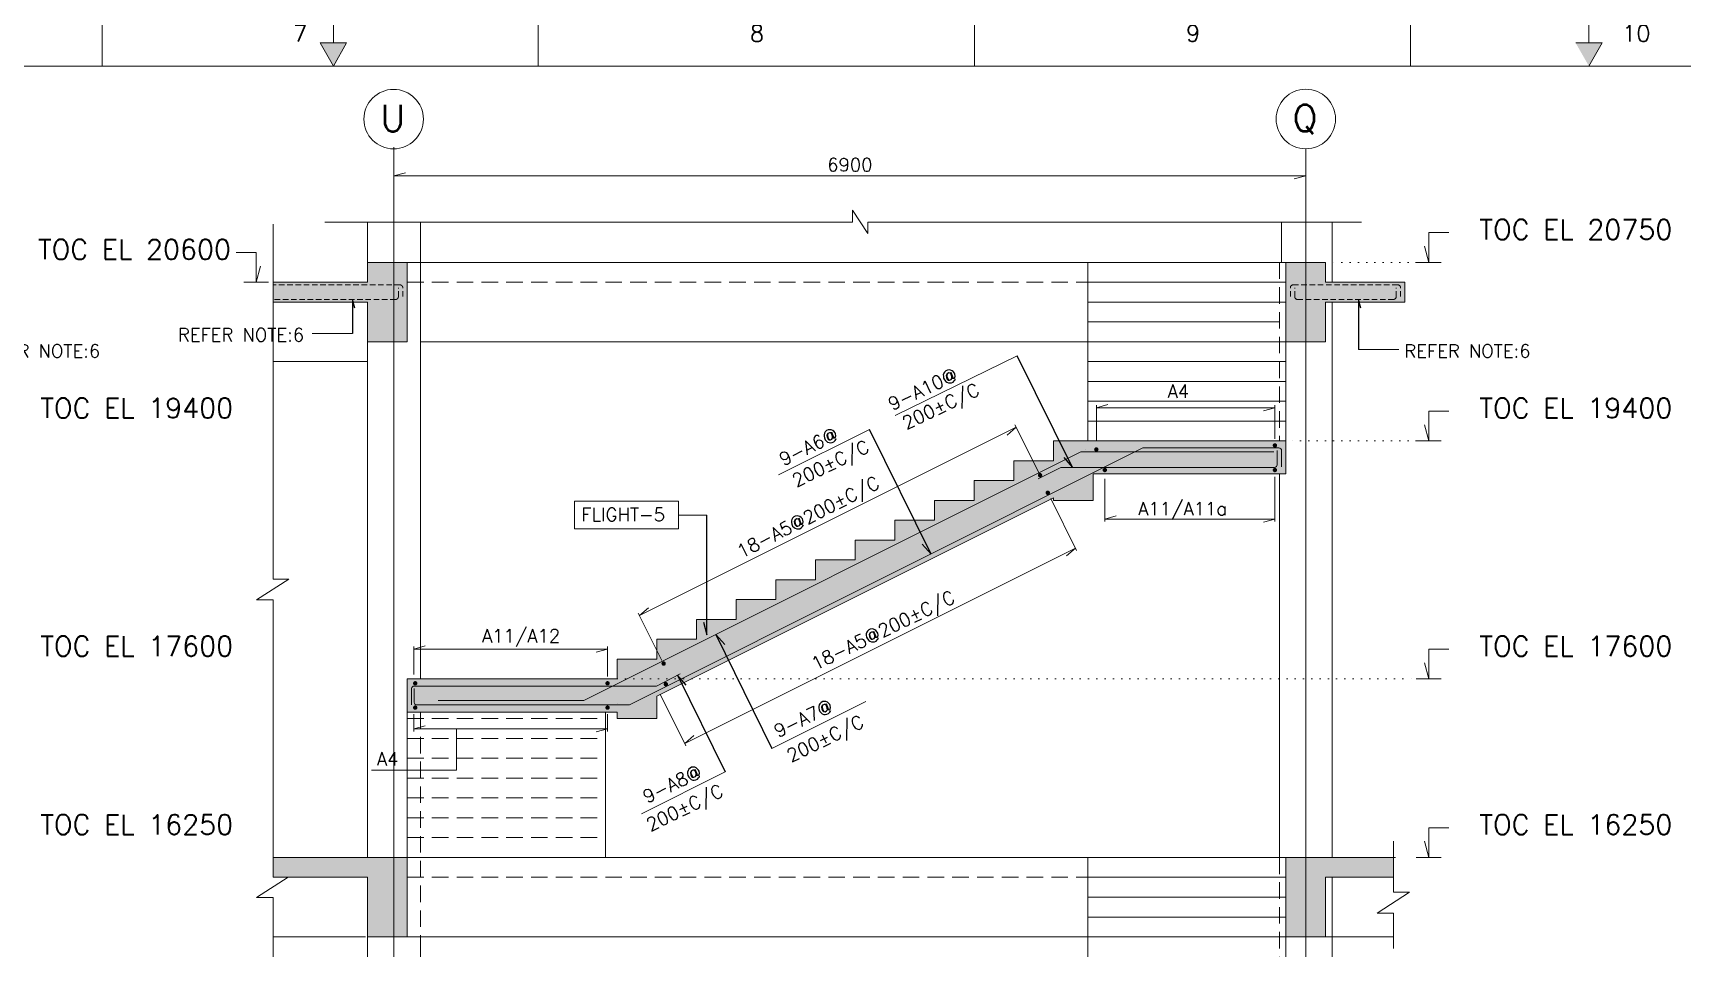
# Model space of a CAD drawing. Header units: millimetres. Extents: x 340192 to 549303, y -616317 to -538642.
# Drawn here: x 429349 to 448066, y -582532 to -572142 of the extents above; entities that cross this region are included whole.
import ezdxf
from ezdxf.enums import TextEntityAlignment as Align
from ezdxf.lldxf.tags import DXFTag

# ---------------------------------------------------------------- set-up
doc = ezdxf.new("R2010")
doc.units = ezdxf.units.MM
doc.header["$LTSCALE"] = 250
doc.header["$MEASUREMENT"] = 0
doc.linetypes.add('( Dot )', pattern=[0.25, 0, -0.25])
doc.linetypes.add('( Hidden )', pattern=[0.375, 0.25, -0.125])
doc.layers.get('DEFPOINTS').update_dxf_attribs({"lineweight": 0})
for name, color, linetype, lineweight in [('CIVIL', 3, 'Continuous', 0), ('CV-CB-BEAM', 7, 'Continuous', 0), ('CV-CB-CIVIL', 70, 'Continuous', 0), ('CV-CB-DIM', 2, 'Continuous', 0), ('CV-CB-GRID', 8, 'CENTER', 5), ('CV-CB-GRID TXT', 6, 'Continuous', 0), ('CV-CB-HATCH', 2, 'Continuous', 0), ('CV-CB-LINE', 2, 'Continuous', 0), ('CV-CB-REINFORCEMENT', 6, 'Continuous', 0), ('CV-CB-SHADE', 25, 'Continuous', 0), ('CV-CB-TEXT', 3, 'Continuous', 0), ('LOGO_1', 7, 'Continuous', 0), ('SECTION', 6, 'Continuous', 0)]:
    doc.layers.add(name, color=color, linetype=linetype, lineweight=lineweight)
doc.styles.add('ROMANS', font='romans.shx')
tags = doc.linetypes.add('CENTER', pattern=[2, 1.25, -0.25, 0.25, -0.25]).pattern_tags.tags
tags[10:11] = [DXFTag(74, 4), DXFTag(75, 0), DXFTag(340, '0'), DXFTag(46, 1.0), DXFTag(50, 0.0), DXFTag(44, 0.0), DXFTag(45, 0.0)]
tags[8:9] = [DXFTag(74, 4), DXFTag(75, 0), DXFTag(340, '0'), DXFTag(46, 1.0), DXFTag(50, 0.0), DXFTag(44, 0.0), DXFTag(45, 0.0)]
tags[6:7] = [DXFTag(74, 4), DXFTag(75, 0), DXFTag(340, '0'), DXFTag(46, 1.0), DXFTag(50, 0.0), DXFTag(44, 0.0), DXFTag(45, 0.0)]
tags[4:5] = [DXFTag(74, 4), DXFTag(75, 0), DXFTag(340, '0'), DXFTag(46, 1.0), DXFTag(50, 0.0), DXFTag(44, 0.0), DXFTag(45, 0.0)]
doc.dimstyles.new('1.5', dxfattribs={"dimtxt": 150, "dimasz": 0.00045, "dimexe": 30, "dimexo": 7.5, "dimgap": 52.5, "dimtad": 1, "dimdec": 0, "dimlfac": 0.666667, "dimzin": 0, "dimdsep": 46, "dimtxsty": 'ROMANS', "dimblk": 'TICK', "dimcen": 0.09, "dimclrd": 2, "dimclre": 2, "dimclrt": 3, "dimadec": 0, "dimazin": 0, "dimtfac": 1, "dimtdec": 0, "dimtofl": 0, "dimtmove": 0, "dimatfit": 3, "dimfxl": 1, "dimtolj": 1, "dimtzin": 0, "dimlwd": -1, "dimlwe": -1, "dimarcsym": 1})
doc.dimstyles.new('CIVIL', dxfattribs={"dimtxt": 1, "dimasz": 0.0005, "dimexe": 50, "dimexo": 0, "dimgap": 50, "dimtad": 1, "dimdec": 0, "dimlfac": 0.001, "dimzin": 0, "dimdsep": 46, "dimtxsty": 'ROMANS', "dimblk": 'TICK', "dimcen": 0.09, "dimclrd": 2, "dimclre": 2, "dimclrt": 3, "dimadec": 0, "dimazin": 0, "dimtfac": 1, "dimtdec": 0, "dimtofl": 0, "dimtmove": 0, "dimatfit": 3, "dimldrblk": 'TICK', "dimfxl": 1, "dimfrac": 2, "dimtolj": 1, "dimtzin": 0, "dimarcsym": 0})

# ---------------------------------------------------------------- blocks, each defined once
blk = doc.blocks.new('TATA A1')
at = {"layer": 'LOGO_1', "ltscale": 0.023622, "extrusion": (0, 0, -1)}
for points in [[(-34575000, 43800000), (-34725000, 44062500), (-34425000, 44062500)], [(-48825000, 43800000), (-48975000, 44062500), (-48675000, 44062500)]]:
    blk.add_hatch(color=25, dxfattribs=at).paths.add_polyline_path(points)
at = {"layer": 'LOGO_1', "color": 2, "linetype": 'Continuous', "ltscale": 0.023622}
for p, q in [((31950000, 44550000), (31950000, 43800000)), ((36900000, 44550000), (36900000, 43800000)), ((41850000, 44550000), (41850000, 43800000)), ((46800000, 44550000), (46800000, 43800000))]:
    blk.add_line(p, q, dxfattribs=at)
at = {"layer": 'LOGO_1', "color": 25, "ltscale": 0.023622}
for p, q in [((34575000, 44062500), (34575000, 44340953)), ((48825000, 44062500), (48825000, 44340953)), ((34725000, 44062500), (34425000, 44062500)), ((34575000, 43800000), (34425000, 44062500)), ((34725000, 44062500), (34575000, 43800000)), ((48975000, 44062500), (48675000, 44062500)), ((48975000, 44062500), (48825000, 43800000))]:
    blk.add_line(p, q, dxfattribs=at)
at = {"layer": 'LOGO_1', "color": 6, "linetype": 'Continuous', "ltscale": 0.023622}
blk.add_line((62325000, 43800000), (2250000, 43800000), dxfattribs=at)
at = {"layer": 'LOGO_1', "color": 4, "style": 'ROMANS'}
for s, p in [('7', (34117705, 44077496)), ('8', (39302250, 44077496)), ('9', (44252250, 44077496)), ('10', (49202250, 44077496))]:
    blk.add_text(s, height=187500, dxfattribs=at).set_placement(p)
blk = doc.blocks.new('TICK')
at = {"color": 3}
blk.add_line((-289777.747, -77645.713), (0, 0), dxfattribs=at)
blk = doc.blocks.new('*D151')
at = {"layer": 'CV-CB-DIM', "color": 2, "transparency": 16777216}
for p, q in [((433446, -574186), (433446, -573733)), ((443796, -573763), (433446, -573763)), ((443796, -574186), (443796, -573733))]:
    blk.add_line(p, q, dxfattribs=at)
at = {"layer": 'DEFPOINTS', "color": 0, "transparency": 16777216}
for p in [(433446, -573763), (433446, -574193, 0), (443796, -574193)]:
    blk.add_point(p, dxfattribs=at)
at = {"layer": 'CV-CB-DIM', "color": 2, "transparency": 16777216, "xscale": 0.0004500000000000001, "yscale": 0.0004500000000000001, "zscale": 0.0004500000000000001, "rotation": 180}
blk.add_blockref('TICK', (433446, -573763), dxfattribs=at)
at = {"layer": 'CV-CB-DIM', "color": 2, "transparency": 16777216, "xscale": 0.0004500000000000001, "yscale": 0.0004500000000000001, "zscale": 0.0004500000000000001}
blk.add_blockref('TICK', (443796, -573763), dxfattribs=at)
at = {"layer": 'CV-CB-DIM', "color": 3, "transparency": 16777216, "insert": (438621, -573636), "char_height": 150, "attachment_point": 5, "style": 'ROMANS'}
blk.add_mtext('\\A1;6900', dxfattribs=at)
blk = doc.blocks.new('*D164')
at = {"layer": 'CV-CB-DIM', "color": 2, "transparency": 16777216}
for p, q in [((440901, -577424), (441194, -578011)), ((436748, -580201), (441181, -577984)), ((436468, -579641), (436761, -580227))]:
    blk.add_line(p, q, dxfattribs=at)
at = {"layer": 'DEFPOINTS', "color": 0, "transparency": 16777216}
for p in [(440868, -577357), (441181, -577984), (436435, -579574)]:
    blk.add_point(p, dxfattribs=at)
at = {"layer": 'CV-CB-DIM', "color": 2, "transparency": 16777216, "xscale": 0.00045, "yscale": 0.00045, "zscale": 0.00045}
for p, rotation in [((441181, -577984), 26.56505117708479), ((436748, -580201), 206.5650511770848)]:
    blk.add_blockref('TICK', p, dxfattribs=dict(at, rotation=rotation))
blk = doc.blocks.new('*D166')
at = {"layer": 'CV-CB-DIM', "color": 2, "transparency": 16777216}
for p, q in [((441515, -577200), (441515, -577685)), ((443445, -577175), (443445, -577685)), ((443445, -577655), (441515, -577655))]:
    blk.add_line(p, q, dxfattribs=at)
at = {"layer": 'DEFPOINTS', "color": 0, "transparency": 16777216}
for p in [(441515, -577125, -1105865), (443445, -577100), (441515, -577655)]:
    blk.add_point(p, dxfattribs=at)
at = {"layer": 'CV-CB-DIM', "color": 2, "transparency": 16777216, "xscale": 0.00045, "yscale": 0.00045, "zscale": 0.00045, "rotation": 180}
blk.add_blockref('TICK', (441515, -577655), dxfattribs=at)
at = {"layer": 'CV-CB-DIM', "color": 2, "transparency": 16777216, "xscale": 0.00045, "yscale": 0.00045, "zscale": 0.00045}
blk.add_blockref('TICK', (443445, -577655), dxfattribs=at)
blk = doc.blocks.new('*D167')
at = {"layer": 'CV-CB-DIM', "color": 2, "transparency": 16777216}
for p, q in [((433671, -579418), (433671, -579100)), ((435871, -579443), (435871, -579100)), ((435871, -579130), (433671, -579130))]:
    blk.add_line(p, q, dxfattribs=at)
at = {"layer": 'DEFPOINTS', "color": 0, "transparency": 16777216}
for p in [(433671, -579130), (433671, -579493, 107864), (435871, -579518)]:
    blk.add_point(p, dxfattribs=at)
at = {"layer": 'CV-CB-DIM', "color": 2, "transparency": 16777216, "xscale": 0.00045, "yscale": 0.00045, "zscale": 0.00045, "rotation": 180}
blk.add_blockref('TICK', (433671, -579130), dxfattribs=at)
at = {"layer": 'CV-CB-DIM', "color": 2, "transparency": 16777216, "xscale": 0.00045, "yscale": 0.00045, "zscale": 0.00045}
blk.add_blockref('TICK', (435871, -579130), dxfattribs=at)
blk = doc.blocks.new('*D168')
at = {"layer": 'CV-CB-DIM', "color": 2, "transparency": 16777216}
for p, q in [((433671, -579870), (433671, -580065)), ((435871, -580035), (433671, -580035)), ((435871, -579869), (435871, -580065))]:
    blk.add_line(p, q, dxfattribs=at)
at = {"layer": 'DEFPOINTS', "color": 0, "transparency": 16777216}
for p in [(433671, -579795, -1342193), (435871, -579794), (433671, -580035)]:
    blk.add_point(p, dxfattribs=at)
at = {"layer": 'CV-CB-DIM', "color": 2, "transparency": 16777216, "xscale": 0.00045, "yscale": 0.00045, "zscale": 0.00045, "rotation": 180}
blk.add_blockref('TICK', (433671, -580035), dxfattribs=at)
at = {"layer": 'CV-CB-DIM', "color": 2, "transparency": 16777216, "xscale": 0.00045, "yscale": 0.00045, "zscale": 0.00045}
blk.add_blockref('TICK', (435871, -580035), dxfattribs=at)
blk = doc.blocks.new('*D196')
at = {"layer": 'CV-CB-REINFORCEMENT', "color": 2, "transparency": 16777216}
for p, q in [((436233, -578751), (440508, -576614)), ((440768, -577133), (440495, -576587)), ((436487, -579259), (436220, -578724))]:
    blk.add_line(p, q, dxfattribs=at)
at = {"layer": 'DEFPOINTS', "color": 0, "transparency": 16777216}
for p in [(440508, -576614), (440771, -577140), (436491, -579266)]:
    blk.add_point(p, dxfattribs=at)
at = {"layer": 'CV-CB-REINFORCEMENT', "color": 2, "transparency": 16777216, "xscale": 0.00045, "yscale": 0.00045, "zscale": 0.00045}
for p, rotation in [((440508, -576614), 26.56505117708479), ((436233, -578751), 206.5650511770848)]:
    blk.add_blockref('TICK', p, dxfattribs=dict(at, rotation=rotation))
blk = doc.blocks.new('*D204')
at = {"layer": 'CV-CB-REINFORCEMENT', "color": 2, "transparency": 16777216}
for p, q in [((441419, -576766), (441419, -576362)), ((443445, -576392), (441419, -576392)), ((443445, -576745), (443445, -576362))]:
    blk.add_line(p, q, dxfattribs=at)
at = {"layer": 'DEFPOINTS', "color": 0, "transparency": 16777216}
for p in [(441419, -576392), (441419, -576841, -1105865), (443445, -576820)]:
    blk.add_point(p, dxfattribs=at)
at = {"layer": 'CV-CB-REINFORCEMENT', "color": 2, "transparency": 16777216, "xscale": 0.00045, "yscale": 0.00045, "zscale": 0.00045, "rotation": 180}
blk.add_blockref('TICK', (441419, -576392), dxfattribs=at)
at = {"layer": 'CV-CB-REINFORCEMENT', "color": 2, "transparency": 16777216, "xscale": 0.00045, "yscale": 0.00045, "zscale": 0.00045}
blk.add_blockref('TICK', (443445, -576392), dxfattribs=at)

msp = doc.modelspace()

# ---------------------------------------------------------------- hatches: boundary and pattern name
at = {"layer": 'CV-CB-REINFORCEMENT', "extrusion": (0, 0, -1)}
h = msp.add_hatch(color=256, dxfattribs=at)
edge = h.paths.add_edge_path()
edge.add_arc((-441418.87, -576866.27), 25, 0, 360)
h = msp.add_hatch(color=256, dxfattribs=at)
edge = h.paths.add_edge_path()
edge.add_arc((-443445.44, -576820.43), 25, 0, 360)
h = msp.add_hatch(color=256, dxfattribs=at)
edge = h.paths.add_edge_path()
edge.add_arc((-440780.16, -577158.04), 25, 0, 360)
h = msp.add_hatch(color=256, dxfattribs=at)
edge = h.paths.add_edge_path()
edge.add_arc((-441515.02, -577099.65), 25, 0, 360)
h = msp.add_hatch(color=256, dxfattribs=at)
edge = h.paths.add_edge_path()
edge.add_arc((-443445.44, -577099.65), 25, 0, 360)
h = msp.add_hatch(color=256, dxfattribs=at)
edge = h.paths.add_edge_path()
edge.add_arc((-440867.6, -577357.38), 25, 0, 360)
h = msp.add_hatch(color=256, dxfattribs=at)
edge = h.paths.add_edge_path()
edge.add_arc((-436507.44, -579294.87), 25, 0, 360)
h = msp.add_hatch(color=256, dxfattribs=at)
edge = h.paths.add_edge_path()
edge.add_arc((-433687.69, -579518.2), 25, 0, 360)
h = msp.add_hatch(color=256, dxfattribs=at)
edge = h.paths.add_edge_path()
edge.add_arc((-435870.94, -579518.2), 25, 0, 360)
h = msp.add_hatch(color=256, dxfattribs=at)
edge = h.paths.add_edge_path()
edge.add_arc((-436531.68, -579528.15), 25, 0, 360)
h = msp.add_hatch(color=256, dxfattribs=at)
edge = h.paths.add_edge_path()
edge.add_arc((-433687.69, -579794.29), 25, 0, 360)
h = msp.add_hatch(color=256, dxfattribs=at)
edge = h.paths.add_edge_path()
edge.add_arc((-435870.94, -579794.29), 25, 0, 360)
at = {"layer": 'CV-CB-SHADE', "ltscale": 1.5}
for points in [[(433146.37, -575644.28), (433146.37, -575194.28), (432073.83, -575194.28), (432073.83, -574969.28), (433146.37, -574969.28), (433146.37, -574744.28), (433596.37, -574744.28), (433596.37, -575644.28)], [(433146.37, -582394.28), (433146.37, -581719.28), (432718.87, -581719.28), (432073.83, -581719.28), (432073.83, -581494.28), (432718.87, -581494.28), (433146.37, -581494.28), (433596.37, -581494.28), (433596.37, -582394.28)]]:
    msp.add_hatch(color=256, dxfattribs=at).paths.add_polyline_path(points)
at = {"layer": 'CV-CB-SHADE', "ltscale": 1.5, "extrusion": (0, 0, -1)}
for points in [[(-444021.37, -575644.28), (-444021.37, -575194.28), (-444921.37, -575194.28), (-444921.37, -574969.28), (-444021.37, -574969.28), (-444021.37, -574744.28), (-443571.37, -574744.28), (-443571.37, -575644.28)], [(-443571.37, -582394.28), (-444021.37, -582394.28), (-444021.37, -581719.28), (-444791.44, -581719.28), (-444791.44, -581494.28), (-444021.37, -581494.28), (-443571.37, -581494.28), (-443571.37, -581719.28), (-443571.37, -581944.28)]]:
    msp.add_hatch(color=256, dxfattribs=at).paths.add_polyline_path(points)
at = {"layer": 'CV-CB-SHADE'}
msp.add_hatch(color=256, dxfattribs=at).paths.add_polyline_path([(438564.27, -578597.09), (438564.27, -578119.28), (438681.37, -578119.28), (438681.37, -577894.28), (439131.37, -577894.28), (439131.37, -577669.28), (439581.37, -577669.28), (439581.37, -577444.28), (440031.37, -577444.28), (440031.37, -577219.28), (440481.37, -577219.28), (440481.37, -576994.28), (440931.37, -576994.28), (440931.37, -576769.28), (443571.37, -576769.28), (443571.37, -577144.28), (443593.87, -577144.28), (443571.37, -577144.28), (441381.37, -577144.28), (441381.37, -577444.28), (440931.37, -577444.28), (440931.37, -577413.54)])
at = {"layer": 'CV-CB-SHADE', "extrusion": (1.67284e-11, -1.96153e-11, -1)}
msp.add_hatch(color=256, dxfattribs=at).paths.add_polyline_path([(-436431.37, -579919.28), (-436431.37, -579663.54), (-438564.27, -578597.09), (-438564.27, -578119.28), (-438231.37, -578119.28), (-438231.37, -578344.28), (-437781.37, -578344.28), (-437781.37, -578569.28), (-437331.37, -578569.28), (-437331.37, -578794.28), (-436881.37, -578794.28), (-436881.37, -579019.28), (-436431.37, -579019.28), (-436431.37, -579244.28), (-435981.37, -579244.28), (-435981.37, -579469.28), (-433596.37, -579469.28), (-433596.37, -579844.28), (-435868.87, -579844.28), (-435981.37, -579844.28), (-435981.37, -579919.28)])

# ---------------------------------------------------------------- linework, layer by layer
at = {"layer": 'CIVIL'}
for p, q in [((433596.37, -575644.28, -1860265.17), (433596.37, -574744.28, -1860265.17)), ((443571.37, -574744.28, -3693276.03), (443571.37, -576769.28, -3560399.95)), ((443571.37, -576769.28, -1860265.17), (443571.37, -577144.28, -1860265.17)), ((433596.37, -579844.28, -1860265.17), (433596.37, -582394.28, -1860265.17)), ((443571.37, -581494.28, -2298077.15), (443571.37, -583519.28, -2165201.07)), ((444021.37, -581719.28, -1860265.17), (444021.37, -582394.28, -1860265.17))]:
    msp.add_line(p, q, dxfattribs=at)
at = {"layer": 'CV-CB-BEAM', "color": 3, "linetype": '( Hidden )', "ltscale": 3}
for p, q in [((443496.37, -574744.28, -2281941.87), (443496.37, -576769.28, -2281941.87)), ((433596.37, -574969.28, -1860265.17), (441343.87, -574969.28, -1860265.17)), ((433746.37, -579844.28, -1860265.17), (433746.37, -582394.28, -1860265.17)), ((433596.37, -581719.28, -1860265.17), (441343.87, -581719.28, -1860265.17))]:
    msp.add_line(p, q, dxfattribs=at)
at = {"layer": 'CV-CB-CIVIL', "ltscale": 1.5}
for p, q in [((433146.37, -574288.29, -1860265.17), (433146.37, -574969.28, -1860265.17)), ((433746.37, -574288.29, -1860265.17), (433746.37, -579469.28, -1860265.17)), ((443518.87, -574288.29, -1860265.17), (443518.87, -574744.28, -1860265.17)), ((444096.37, -574288.29, -1860265.17), (444096.37, -574969.28, -1860265.17)), ((433146.37, -574744.28, -1860265.17), (441343.87, -574744.28, -1860265.17)), ((433596.37, -574744.28, -1928939.11), (433146.37, -574744.28, -1928939.11)), ((441321.37, -574744.28, -3693276.03), (441321.37, -576769.28, -3693276.03)), ((441343.87, -574744.28, -1860265.17), (444021.37, -574744.28, -1860265.17)), ((443571.37, -574744.28, -1928939.11), (444021.37, -574744.28, -1928939.11)), ((444021.37, -574744.28, -1725472.61), (444021.37, -574969.28, -1717167.85)), ((433146.37, -574969.28, -1928939.11), (432073.83, -574969.28, -1928939.11)), ((441321.37, -574969.28, -3693276.03), (443571.37, -574969.28, -3693276.03)), ((444021.37, -574969.28, -1928939.11), (444921.37, -574969.28, -1928939.11)), ((444921.37, -574969.28, -1928939.11), (444921.37, -575194.28, -1928939.11)), ((433146.37, -575194.28, -1928939.11), (432073.83, -575194.28, -1928939.11)), ((433146.37, -575194.28, -1860265.17), (433146.37, -581494.28, -1860265.17)), ((441321.37, -575194.28, -3693276.03), (443571.37, -575194.28, -3693276.03)), ((444021.37, -575194.28, -1928939.11), (444921.37, -575194.28, -1928939.11)), ((444021.37, -575194.28, -1860265.17), (444021.37, -575644.28, -1860265.17)), ((444096.37, -575194.28, -1860265.17), (444096.37, -581494.28, -1860265.17)), ((441321.37, -575419.28, -3693276.03), (443496.37, -575419.28, -3693276.03)), ((433146.37, -575644.28, -1860265.17), (433596.37, -575644.28, -1860265.17)), ((433146.37, -575644.28, -1928939.11), (433596.37, -575644.28, -1928939.11)), ((433746.37, -575644.28, -1860265.17), (441343.87, -575644.28, -1860265.17)), ((441321.37, -575644.28, -3693276.03), (443571.37, -575644.28, -3693276.03)), ((444021.37, -575644.28, -1928939.11), (443571.37, -575644.28, -1928939.11)), ((433146.37, -575869.28, -1928939.11), (432073.83, -575869.28, -1928939.11)), ((441321.37, -575869.28, -3693276.03), (443571.37, -575869.28, -3693276.03)), ((441321.37, -576094.28, -3693276.03), (443571.37, -576094.28, -3693276.03)), ((441321.37, -576319.28, -3693276.03), (443571.37, -576319.28, -3693276.03)), ((441321.37, -576544.28, -3693276.03), (443571.37, -576544.28, -3693276.03)), ((440931.37, -576769.28, -1860265.17), (443571.37, -576769.28, -1616811.75)), ((441381.37, -577144.28, -1860265.17), (443571.37, -577144.28, -1186536.94)), ((441381.37, -577444.28, -1860265.17), (441381.37, -577144.28, -1860265.17)), ((443496.37, -577144.28, -1860265.17), (443496.37, -581494.28, -1860265.17)), ((436431.37, -579663.54, -1860265.17), (440931.37, -577413.54, -1860265.17)), ((440931.37, -577413.54, -1860265.17), (440931.37, -577444.28, -1860265.17)), ((440931.37, -577413.54, -1860265.17), (440931.37, -577444.28, -1860265.17)), ((440931.37, -577444.28, -1860265.17), (441381.37, -577444.28, -1860265.17)), ((433596.37, -579469.28, -1860265.17), (435981.37, -579469.28, -1860265.17)), ((433596.37, -579469.28, -1860265.17), (433596.37, -579844.28, -1860265.17)), ((436431.37, -579919.28, -1860265.17), (436431.37, -579663.54, -1984282.85)), ((433596.37, -579844.28, -1860265.17), (433596.37, -579844.28, -1860265.17)), ((435846.37, -579844.28, -1860265.17), (435846.37, -581494.28, -1860265.17)), ((435981.37, -579919.28, -1860265.17), (435981.37, -579844.28, -1984282.85)), ((435981.37, -579919.28, -1860265.17), (436431.37, -579919.28, -1860265.17)), ((432073.83, -581494.28, -1860265.17), (444813.94, -581494.28, -1860265.17)), ((441321.37, -581494.28, -3693276.03), (441321.37, -583519.28, -3693276.03)), ((433146.37, -581719.28, -1860265.17), (432073.83, -581719.28, -1860265.17)), ((433146.37, -581719.28, -1860265.17), (433146.37, -582394.28, -1860265.17)), ((433146.37, -581719.28, -1860265.17), (433146.37, -588244.28, -1860265.17)), ((441321.37, -581719.28, -3693276.03), (443571.37, -581719.28, -2298077.15)), ((444021.37, -581719.28, -2298077.15), (444791.44, -581719.28, -2298077.15)), ((444096.37, -581719.28, -1860265.17), (444096.37, -588244.28, -1860265.17)), ((441321.37, -581944.28, -3693276.03), (443571.37, -581944.28, -2298077.15)), ((441321.37, -582169.28, -3693276.03), (443571.37, -582169.28, -2249966.84)), ((432073.83, -582386.28, -3255463.53), (432073.83, -582394.28, -3255464.05)), ((433123.87, -582394.28, -3255464.05), (432073.83, -582394.28, -3255464.05)), ((433146.37, -582394.28, -1860265.17), (433596.37, -582394.28, -1860265.17)), ((433146.37, -582394.28, -1860265.17), (433596.37, -582394.28, -1860265.17)), ((433596.37, -582394.28, -1860265.17), (443593.87, -582394.28, -3255464.05)), ((433746.37, -586219.28, -1860265.17), (433746.37, -582394.28, -1860265.17)), ((441321.37, -582394.28, -3693276.03), (443571.37, -582394.28, -2298077.15)), ((444021.37, -582394.28, -2298077.15), (443571.37, -582394.28, -2298077.15)), ((444021.37, -582394.28, -2298077.15), (444791.44, -582394.28, -2298077.15))]:
    msp.add_line(p, q, dxfattribs=at)
at = {"layer": 'CV-CB-CIVIL', "color": 1, "linetype": '( Dot )', "ltscale": 1.5}
for p, q in [((445050.6, -574744.28, -1860265.17), (444022.33, -574744.28, -1860265.17)), ((445050.6, -576769.28, -1860265.17), (443571.37, -576769.28, -1860265.17))]:
    msp.add_line(p, q, dxfattribs=at)
at = {"layer": 'CV-CB-CIVIL', "color": 2, "ltscale": 0.632812}
for p, q in [((432254.33, -578336.18, -1860265.17), (431887.47, -578572.62, -1860265.17)), ((432073.83, -578336.18, -1860265.17), (432254.33, -578336.18, -1860265.17)), ((431887.47, -578572.62, -1860265.17), (432073.83, -578572.62, -1860265.17)), ((432244.95, -581719.28, -1860265.17), (431887.47, -581949.67, -1860265.17)), ((432073.83, -581719.28, -1860265.17), (432244.95, -581719.28, -1860265.17)), ((444971.94, -581889.3, -2298077.15), (444605.08, -582125.74, -2298077.15)), ((444791.44, -581889.3, -2298077.15), (444971.94, -581889.3, -2298077.15)), ((431887.47, -581949.67, -1860265.17), (432073.83, -581949.67, -1860265.17)), ((444605.08, -582125.74, -2298077.15), (444791.44, -582125.74, -2298077.15))]:
    msp.add_line(p, q, dxfattribs=at)
at = {"layer": 'CV-CB-CIVIL', "linetype": '( Hidden )', "ltscale": 1.5}
for p, q in [((436431.37, -579522.4, -1860265.17), (436431.37, -579522.4, -1860265.17)), ((435981.37, -579747.4, -1860265.17), (435981.37, -579747.4, -1860265.17))]:
    msp.add_line(p, q, dxfattribs=at)
at = {"layer": 'CV-CB-CIVIL'}
msp.add_line((433596.37, -579844.28, -1860265.17), (435981.37, -579844.28, -1860265.17), dxfattribs=at)
at = {"layer": 'CV-CB-CIVIL', "linetype": '( Hidden )', "ltscale": 3}
for p, q in [((433596.37, -579919.28, -1860265.17), (435846.37, -579919.28, -1860265.17)), ((433596.37, -580144.28, -1860265.17), (435846.37, -580144.28, -1860265.17)), ((433596.37, -580369.28, -1860265.17), (435846.37, -580369.28, -1860265.17)), ((433596.37, -580594.28, -1860265.17), (435846.37, -580594.28, -1860265.17)), ((433596.37, -580819.28, -1860265.17), (435846.37, -580819.28, -1860265.17)), ((433596.37, -581044.28, -1860265.17), (435846.37, -581044.28, -1860265.17)), ((433596.37, -581269.28, -1860265.17), (435846.37, -581269.28, -1860265.17)), ((443496.37, -581494.28, -1860265.17), (443496.37, -583519.28, -1860265.17))]:
    msp.add_line(p, q, dxfattribs=at)
at = {"layer": 'CV-CB-CIVIL', "color": 2, "ltscale": 0.632812, "flags": 128}
for points, elevation in [([(432073.83, -574311.22), (432073.83, -578336.18)], -1860265.17), ([(432073.83, -578572.62), (432073.83, -581719.28)], -1860265.17), ([(444791.44, -581310.22), (444791.44, -581889.3)], -2298077.15), ([(432073.83, -581949.67), (432073.83, -584505.71)], -1860265.17), ([(444791.44, -582125.74), (444791.44, -582524.9)], -2298077.15)]:
    msp.add_lwpolyline(points, dxfattribs=dict(at, elevation=elevation))
at = {"layer": 'CV-CB-CIVIL', "ltscale": 1.5, "elevation": -1860265.17, "flags": 128}
msp.add_lwpolyline([(435981.37, -579469.28), (435981.37, -579244.28), (436431.37, -579244.28), (436431.37, -579019.28), (436881.37, -579019.28), (436881.37, -578794.28), (437331.37, -578794.28), (437331.37, -578569.28), (437781.37, -578569.28), (437781.37, -578344.28), (438231.37, -578344.28), (438231.37, -578119.28), (438681.37, -578119.28), (438681.37, -577894.28), (439131.37, -577894.28), (439131.37, -577669.28), (439581.37, -577669.28), (439581.37, -577444.28), (440031.37, -577444.28), (440031.37, -577219.28), (440481.37, -577219.28), (440481.37, -576994.28), (440931.37, -576994.28), (440931.37, -576769.28)], dxfattribs=at)
at = {"layer": 'CV-CB-CIVIL', "color": 1, "linetype": '( Dot )', "ltscale": 1.5, "elevation": -1860265.17}
msp.add_lwpolyline([(435981.37, -579469.28), (445077.55, -579469.28)], dxfattribs=at)
at = {"layer": 'CV-CB-DIM', "color": 2, "ltscale": 1}
for p, q in [((432975.03, -575550.27, -523198.29), (432517.48, -575550.27, -523198.29)), ((444394.27, -575732.79, -523198.29), (444851.82, -575732.79, -523198.29))]:
    msp.add_line(p, q, dxfattribs=at)
at = {"layer": 'CV-CB-DIM', "color": 2}
for p, q in [((439133.73, -576480.04, -1727389.09), (440520.65, -575802.1, -1727389.09)), ((438842.52, -576638.88, -1860265.17), (437810.27, -577155, -1860265.17)), ((437735.73, -580258.26, -1727111.2), (438801.98, -579725.14, -1675077.14)), ((436255, -580998.63, -1773694.39), (437203.86, -580524.2, -1727389.09))]:
    msp.add_line(p, q, dxfattribs=at)
at = {"layer": 'CV-CB-GRID', "ltscale": 3}
for p, q in [((433446.37, -573437.46, -1860265.17), (433446.37, -590312.39, -1860265.17)), ((443796.37, -573455.08, -1860265.17), (443796.37, -590312.39, -1860265.17))]:
    msp.add_line(p, q, dxfattribs=at)
at = {"layer": 'CV-CB-GRID TXT', "color": 6, "ltscale": 0.001125}
for centre in [(433442.55, -573119.08, -1860265.17), (443796.37, -573117.58, -1860265.17)]:
    msp.add_circle(centre, 337.5, dxfattribs=at)
at = {"layer": 'CV-CB-HATCH', "color": 2}
msp.add_line((436677.42, -577612.93, -523198.24), (436999.3, -577612.93, -1395198.88), dxfattribs=at)
at = {"layer": 'CV-CB-LINE', "ltscale": 0.457207}
for p, q in [((438823.56, -574417.89, -1860265.17), (438652.74, -574152.83, -1860265.17)), ((438652.74, -574152.83, -1860265.17), (438652.74, -574288.29, -1860265.17)), ((438823.56, -574288.29, -1860265.17), (438823.56, -574417.89, -1860265.17))]:
    msp.add_line(p, q, dxfattribs=at)
at = {"layer": 'CV-CB-LINE', "ltscale": 0.632812, "elevation": -1860265.17, "flags": 128}
for points in [[(438652.74, -574288.29), (432659.86, -574288.29)], [(444429.29, -574288.29), (438823.56, -574288.29)]]:
    msp.add_lwpolyline(points, dxfattribs=at)
at = {"layer": 'CV-CB-REINFORCEMENT', "linetype": '( Hidden )'}
for p, q in [((433516.37, -574999.28, -1860265.17), (432073.83, -574999.28, -1860265.17)), ((433466.37, -575164.28, -1860265.17), (432073.83, -575164.28, -1860265.17)), ((433496.37, -575134.28, -1860265.17), (433496.37, -575031.78, -1860265.17)), ((433546.37, -575131.78, -1860265.17), (433546.37, -575029.28, -1860265.17)), ((443621.37, -575131.78, -1860265.17), (443621.37, -575029.28, -1860265.17)), ((443651.37, -574999.28, -1860265.17), (444841.37, -574999.28, -1860265.17)), ((443671.37, -575134.28, -1860265.17), (443671.37, -575031.78, -1860265.17)), ((443701.37, -575164.28, -1860265.17), (444791.37, -575164.28, -1860265.17)), ((444821.37, -575134.28, -1860265.17), (444821.37, -575031.78, -1860265.17)), ((444871.37, -575131.78, -1860265.17), (444871.37, -575029.28, -1860265.17))]:
    msp.add_line(p, q, dxfattribs=at)
at = {"layer": 'CV-CB-REINFORCEMENT'}
for p, q in [((436118.09, -579764.28, -1727389.09), (441948.09, -576849.28, -1727389.09)), ((441243.17, -576894.28, -1711686.49), (435603.17, -579714.28, -1732692.03)), ((441293.17, -576869.28, -1716323.02), (441292.28, -576868.83, -1716323.02)), ((443471.37, -576879.28, -1727389.09), (443471.37, -577039.28, -1727389.09)), ((443521.37, -576879.28, -1727389.09), (443521.37, -577064.28, -1727389.09)), ((441015.05, -577069.28, -1727389.09), (440756.77, -577200.88, -1727389.09)), ((441015.05, -577069.28, -1727389.09), (443441.37, -577069.28, -1727389.09)), ((436694.49, -579412.68, -1727389.09), (436426.4, -579549.28, -1727389.09)), ((433646.37, -579579.28, -1727389.09), (433646.37, -579764.28, -1727389.09)), ((433676.37, -579579.28, -1727389.09), (433676.37, -579734.28, -1727389.09)), ((433706.37, -579764.28, -1727389.09), (436118.09, -579764.28, -1727389.09)), ((433946.37, -579714.28, -1727389.09), (435603.17, -579714.28, -1727389.09))]:
    msp.add_line(p, q, dxfattribs=at)
at = {"layer": 'CV-CB-REINFORCEMENT', "ltscale": 1.5}
for p, q in [((441948.09, -576849.28, -1773600.13), (443491.37, -576849.28, -1727389.09)), ((441243.17, -576894.28, -1789180.46), (443434.34, -576894.28, -1740750.51)), ((433676.37, -579549.28, -1972938.91), (436426.4, -579549.28, -1689772.49))]:
    msp.add_line(p, q, dxfattribs=at)
at = {"layer": 'CV-CB-REINFORCEMENT', "color": 2}
for p, q in [((434154.54, -580034.52, -1860265.17), (434154.54, -580503.4, -1860265.17)), ((434154.54, -580503.4, -1860265.17), (433190.7, -580503.4, -1860265.17))]:
    msp.add_line(p, q, dxfattribs=at)
at = {"layer": 'CV-CB-REINFORCEMENT', "linetype": '( Hidden )'}
for centre, start, end in [((433466.37, -575134.28, -1860265.17), 270, 0), ((433516.37, -575029.28, -1860265.17), 0, 90), ((444791.37, -575134.28, -1860265.17), 270, 0), ((444841.37, -575029.28, -1860265.17), 0, 90)]:
    msp.add_arc(centre, 30, start, end, dxfattribs=at)
at = {"layer": 'CV-CB-REINFORCEMENT', "linetype": '( Hidden )', "extrusion": (0, 0, -1)}
for centre, start, end in [((-443651.37, -575029.28, 1860265.17), 0, 90), ((-443701.37, -575134.28, 1860265.17), 270, 0)]:
    msp.add_arc(centre, 30, start, end, dxfattribs=at)
at = {"layer": 'CV-CB-REINFORCEMENT'}
for centre, start, end in [((443491.37, -576879.28, -1727389.09), 0, 90), ((433706.37, -579734.28, -1727389.09), 180, 270)]:
    msp.add_arc(centre, 30, start, end, dxfattribs=at)
at = {"layer": 'CV-CB-REINFORCEMENT', "extrusion": (0, 0, -1)}
for centre, start, end in [((-443441.37, -577039.28, 1727389.09), 180, 270), ((-433676.37, -579579.28, 1727389.09), 0, 90)]:
    msp.add_arc(centre, 30, start, end, dxfattribs=at)
at = {"layer": 'CV-CB-TEXT', "color": 2, "ltscale": 0.75}
msp.add_3dface([(435493.8, -577452.52, -523198.24), (436677.42, -577452.52, -523198.24), (436677.42, -577765.7, -523198.24), (435493.8, -577765.7, -523198.24)], dxfattribs=at)
at = {"layer": 'SECTION', "color": 2, "ltscale": 0.00028125}
for p, q in [((445050.6, -574744.28, -1860265.17), (445331.85, -574744.28, -1860265.17)), ((432022.83, -574969.28, -1860265.17), (431741.58, -574969.28, -1860265.17)), ((445050.6, -576769.28, -1860265.17), (445331.85, -576769.28, -1860265.17)), ((445050.6, -579469.28, -1860265.17), (445331.85, -579469.28, -1860265.17)), ((445050.6, -581494.28, -1860265.17), (445331.85, -581494.28, -1860265.17))]:
    msp.add_line(p, q, dxfattribs=at)
at = {"layer": 'SECTION', "lineweight": 0, "ltscale": 0.000675, "elevation": -1860265.17, "flags": 128}
for points in [[(445419.04, -574406.36), (445191.23, -574406.36), (445191.23, -574744.28), (445142.09, -574560.91)], [(431654.4, -574631.36), (431882.21, -574631.36), (431882.21, -574969.28), (431931.34, -574785.91)], [(445419.04, -576431.36), (445191.23, -576431.36), (445191.23, -576769.28), (445142.09, -576585.91)], [(445419.04, -579131.36), (445191.23, -579131.36), (445191.23, -579469.28), (445142.09, -579285.91)], [(445419.04, -581156.36), (445191.23, -581156.36), (445191.23, -581494.28), (445142.09, -581310.91)]]:
    msp.add_lwpolyline(points, dxfattribs=at)

# ---------------------------------------------------------------- block references
at = {"layer": 'CV-CB-TEXT', "color": 1, "linetype": 'Continuous', "ltscale": 0.001, "xscale": 0.00099999997475, "yscale": 0.00099999997475, "zscale": 0.00099999997475}
msp.add_blockref('TATA A1', (398184.52, -616317.07, -232618.36), dxfattribs=at)

# ---------------------------------------------------------------- texts
at = {"layer": 'CV-CB-GRID TXT', "color": 6, "style": 'ROMANS'}
for s, p in [('U', (433433.84, -573108.32, -1860265.17)), ('Q', (443787.66, -573106.82, -1860265.17))]:
    msp.add_text(s, height=300, dxfattribs=at).set_placement(p, align=Align.MIDDLE_CENTER)
at = {"layer": 'CV-CB-TEXT', "lineweight": 0, "style": 'ROMANS'}
for s, p in [('9-A10@', (439037.04, -576295.43, -1727384.59)), ('200%%pC/C', (439196.62, -576509.89, -1727384.59))]:
    msp.add_text(s, height=150, rotation=25.484965, dxfattribs=at).set_placement(p, align=Align.TOP_LEFT)
for s, p in [('A4', (442227.34, -576280.38, -569135.96)), ('A11/A11a', (441893.07, -577612.66, -1778452.5)), ('A11/A12', (434446.18, -579054.65, -1860265.17)), ('A4', (433251.9, -580450.24, -2092798.32))]:
    msp.add_text(s, height=150, dxfattribs=at).set_placement(p)
for s, p in [('9-A6@', (438442.29, -576610.51, -1860260.67)), ('200%%pC/C', (438791.59, -576751.41, -1860260.67))]:
    msp.add_text(s, height=150, rotation=26, dxfattribs=at).set_placement(p, align=Align.TOP_RIGHT)
for rotation, p in [(27, (438974.61, -577295.32, -2191989.73)), (26, (439830.99, -578593.99, -2191989.73))]:
    msp.add_text('18-A5@200%%pC/C', height=150, rotation=rotation, dxfattribs=at).set_placement(p, align=Align.RIGHT)
at = {"layer": 'CV-CB-TEXT', "color": 4, "lineweight": 0, "style": 'ROMANS'}
msp.add_text('FLIGHT-5', height=150, dxfattribs=at).set_placement((435571.96, -577679.82, -523198.24))
at = {"layer": 'CV-CB-TEXT', "lineweight": 0, "style": 'ROMANS'}
for s, p in [('9-A7@', (437806.57, -580140.54, -1665315.33)), ('200%%pC/C', (437952.56, -580418.35, -1665315.33)), ('9-A8@', (436318.23, -580884.71, -1712270)), ('200%%pC/C', (436357.24, -581202.68, -1712270))]:
    msp.add_text(s, height=150, rotation=26, dxfattribs=at).set_placement(p)
at = {"layer": 'CV-CB-TEXT', "lineweight": 0, "char_height": 150, "line_spacing_factor": 1.2, "style": 'ROMANS'}
for insert, attachment_point in [((432426.96, -575491.41, -523198.29), 3), ((428678.39, -575673.93, -523198.29), 1), ((444913.76, -575673.93, -523198.29), 1)]:
    msp.add_mtext('REFER NOTE:6', dxfattribs=dict(at, insert=insert, attachment_point=attachment_point))
at = {"layer": 'SECTION', "style": 'ROMANS'}
for s, p in [('TOC EL 20750', (447956.12, -574483.81, -1860265.17)), ('TOC EL 20600', (431595.86, -574708.81, -1860265.17)), ('TOC EL 19400', (431621.36, -576508.81, -1860265.17)), ('TOC EL 19400', (447956.12, -576508.81, -1860265.17)), ('TOC EL 17600', (431621.36, -579208.81, -1860265.17)), ('TOC EL 17600', (447956.12, -579208.81, -1860265.17)), ('TOC EL 16250', (431621.36, -581233.81, -1860265.17)), ('TOC EL 16250', (447956.12, -581233.81, -1860265.17))]:
    msp.add_text(s, height=225, dxfattribs=at).set_placement(p, align=Align.RIGHT)

# ---------------------------------------------------------------- dimensions: what is measured, and where the dimension line sits
at = {"layer": 'CV-CB-DIM', "color": 2}
dim = msp.add_linear_dim(base=(433446.37, -573763.19, -1860265.17), p1=(443796.37, -574193.26, -1860265.17), p2=(433446.37, -574193.26, -1860265.17), angle=180, dimstyle='1.5', override={"dimtxt": 150, "dimasz": 0.00045, "dimexe": 30, "dimexo": 7.5, "dimgap": 52.5, "dimcen": 0.09, "dimdle": 50}, dxfattribs=at)
dim.commit()
dim.dimension.update_dxf_attribs({"geometry": '*D151', "text_midpoint": (438621.37, -573635.69, -1860265.17)})
for base, p1, p2, angle, picture, middle in [((441515.02, -577654.58, -1835253.2), (443445.44, -577099.65, -1835253.2), (441515.02, -577124.65, -2941118.23), 180, '*D166', (442480.23, -577654.58, -1835253.2)), ((441180.9, -577983.99, -1727389.09), (436434.71, -579574.35, -1727389.09), (440867.6, -577357.38, -1727389.09), 26.565051, '*D164', (438964.36, -579092.27, -1727389.09)), ((433671.37, -579129.65, -1860265.17), (435870.94, -579518.2, -1860265.17), (433671.37, -579493.2, -1752401.06), 180, '*D167', (434771.15, -579129.65, -1860265.17)), ((433671.37, -580034.52, -1860265.17), (435870.94, -579794.29, -1860265.17), (433671.37, -579795.04, -3202457.8), 180, '*D168', (434771.15, -580034.52, -1860265.17))]:
    dim = msp.add_linear_dim(base=base, p1=p1, p2=p2, angle=angle, text=' ', dimstyle='1.5', override={"dimexo": 75, "dimcen": 0.09}, dxfattribs=at)
    dim.commit()
    dim.dimension.update_dxf_attribs({"geometry": picture, "text_midpoint": middle})
at = {"layer": 'CV-CB-REINFORCEMENT', "color": 2}
for base, p1, p2, angle, override, picture, middle in [((441418.87, -576392.33, -1835253.2), (443445.44, -576820.43, -1835253.2), (441418.87, -576841.27, -2941118.23), 180, {"dimexo": 75, "dimcen": 0.09}, '*D204', (442432.16, -576392.33, -1835253.2)), ((440508.32, -576613.64, -1727389.09), (436490.56, -579265.73, -1727389.09), (440771.37, -577139.73, -1727389.09), 26.565051, {"dimexo": 7.5, "dimcen": 0.09}, '*D196', (438370.8, -577682.4, -1727389.09))]:
    dim = msp.add_linear_dim(base=base, p1=p1, p2=p2, angle=angle, text=' ', dimstyle='1.5', override=override, dxfattribs=at)
    dim.commit()
    dim.dimension.update_dxf_attribs({"geometry": picture, "text_midpoint": middle})

# ---------------------------------------------------------------- leaders
at = {"layer": 'CV-CB-DIM', "color": 2}
for points in [[(432975.03, -575165.28, -523198.29), (432975.03, -575550.27, -523198.29)], [(444394.27, -575165.28, -523198.29), (444394.27, -575732.79, -523198.29)]]:
    msp.add_leader(points, dimstyle='CIVIL', override={"dimtxt": 0.666667, "dimasz": 0.000333333, "dimgap": 33.333335, "dimclrd": 0}, dxfattribs=at)
at = {"layer": 'CV-CB-HATCH', "color": 2}
for points in [[(441147.07, -577069.28, -1727389.09), (440520.65, -575802.1, -1727389.09)], [(439542.17, -578052.24, -1860265.17), (438842.52, -576638.88, -1860265.17)], [(436999.3, -578968.01, -1395198.88), (436999.3, -577612.93, -1395198.88)], [(437101.63, -578965.05, -1727111.2), (437735.73, -580258.26, -1727111.2)], [(436665.97, -579427.21, -1727389.09), (437203.86, -580524.2, -1727389.09)]]:
    msp.add_leader(points, dimstyle='CIVIL', override={"dimclrd": 0}, dxfattribs=at)

doc.saveas('drawing.dxf')
